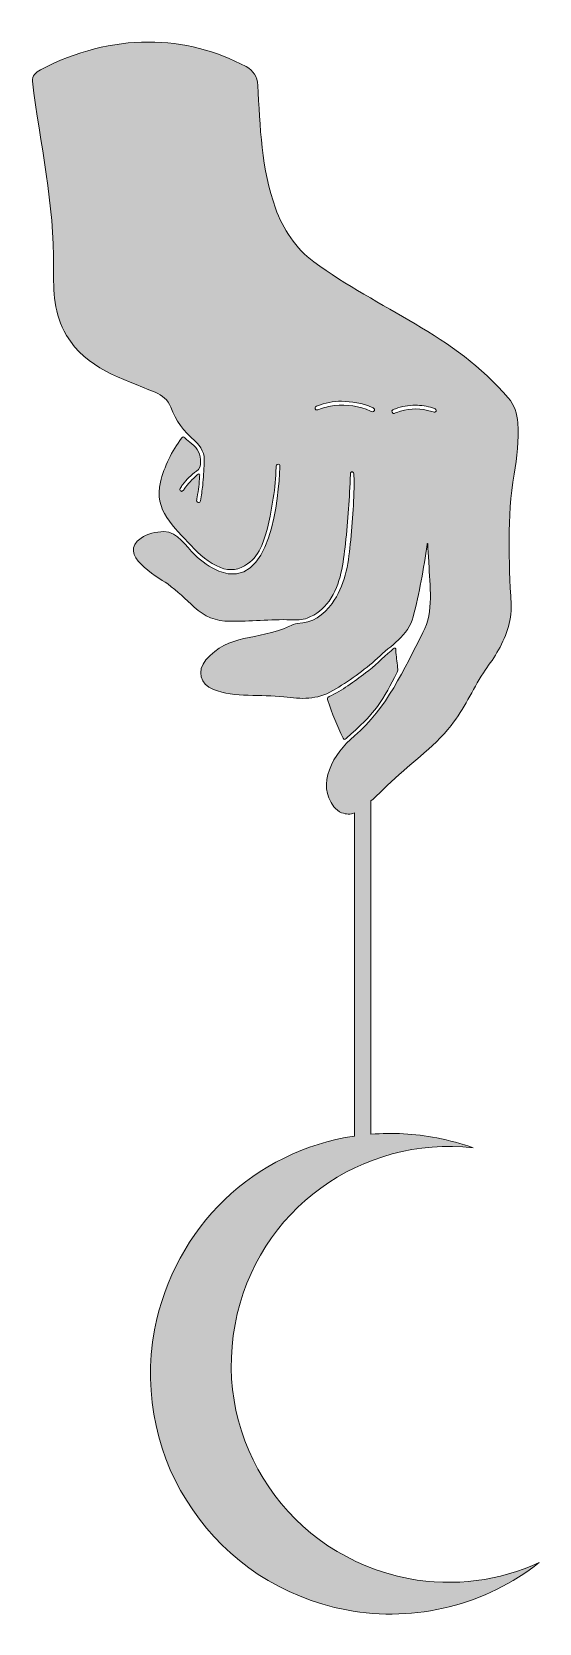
# Model space of a CAD drawing. Header units: inches. Extents: x 4 to 7.9, y -36.6 to -24.5.
import ezdxf

# ---------------------------------------------------------------- set-up
doc = ezdxf.new("R2010")
doc.units = ezdxf.units.IN
doc.header["$MEASUREMENT"] = 0
doc.layers.add('Layer 1', color=7, linetype='Continuous')

msp = doc.modelspace()

# ---------------------------------------------------------------- hatches: boundary and pattern name
at = {"layer": 'Layer 1', "true_color": 0xa16e58}
h = msp.add_hatch(color=35, dxfattribs=at)
h.dxf.hatch_style = 2
edge = h.paths.add_edge_path()
edge.add_spline(control_points=[(6.884, -36.283), (5.973, -36.106), (5.389, -35.242), (5.559, -34.343), (5.725, -33.459), (6.531, -32.901), (7.378, -32.995), (7.289, -32.963), (7.197, -32.938), (7.1, -32.919), (6.929, -32.886), (6.761, -32.878), (6.597, -32.891), (6.597, -32.891), (6.597, -30.347), (6.597, -30.347), (6.639, -30.309), (6.679, -30.27), (6.72, -30.23), (6.881, -30.072), (7.069, -29.949), (7.21, -29.77), (7.31, -29.645), (7.369, -29.501), (7.455, -29.369), (7.489, -29.317), (7.528, -29.269), (7.559, -29.215), (7.624, -29.101), (7.673, -28.982), (7.667, -28.847), (7.65, -28.511), (7.634, -28.186), (7.69, -27.852), (7.712, -27.723), (7.726, -27.593), (7.718, -27.462), (7.713, -27.39), (7.692, -27.326), (7.645, -27.27), (7.237, -26.788), (6.655, -26.594), (6.16, -26.232), (6.023, -26.131), (5.926, -25.981), (5.868, -25.822), (5.761, -25.532), (5.749, -25.191), (5.733, -24.885), (5.729, -24.818), (5.701, -24.773), (5.643, -24.742), (5.2, -24.499), (4.617, -24.476), (4.073, -24.767), (4.038, -24.785), (4.007, -24.813), (4.012, -24.854), (4.07, -25.333), (4.18, -25.788), (4.174, -26.276), (4.171, -26.46), (4.175, -26.63), (4.272, -26.793), (4.422, -27.047), (4.694, -27.12), (4.95, -27.228), (5.003, -27.251), (5.046, -27.284), (5.068, -27.341), (5.107, -27.442), (5.167, -27.529), (5.251, -27.598), (5.304, -27.642), (5.329, -27.699), (5.324, -27.768), (5.32, -27.825), (5.318, -27.881), (5.312, -27.938), (5.308, -27.977), (5.301, -28.016), (5.295, -28.055), (5.293, -28.064), (5.289, -28.071), (5.279, -28.07), (5.267, -28.068), (5.265, -28.059), (5.266, -28.049), (5.267, -28.042), (5.269, -28.035), (5.27, -28.027), (5.28, -27.975), (5.286, -27.922), (5.288, -27.868), (5.289, -27.863), (5.29, -27.854), (5.287, -27.852), (5.281, -27.848), (5.275, -27.855), (5.271, -27.859), (5.234, -27.892), (5.198, -27.926), (5.17, -27.967), (5.168, -27.97), (5.166, -27.974), (5.163, -27.977), (5.158, -27.983), (5.152, -27.987), (5.144, -27.981), (5.137, -27.976), (5.136, -27.969), (5.14, -27.962), (5.146, -27.952), (5.152, -27.942), (5.159, -27.933), (5.189, -27.894), (5.222, -27.857), (5.264, -27.83), (5.291, -27.812), (5.295, -27.791), (5.296, -27.762), (5.298, -27.702), (5.275, -27.656), (5.228, -27.62), (5.209, -27.606), (5.192, -27.591), (5.175, -27.575), (5.164, -27.565), (5.159, -27.567), (5.151, -27.578), (5.077, -27.674), (5.018, -27.797), (4.989, -27.914), (4.936, -28.127), (5.096, -28.258), (5.224, -28.398), (5.287, -28.468), (5.358, -28.529), (5.447, -28.565), (5.521, -28.594), (5.591, -28.584), (5.655, -28.538), (5.704, -28.503), (5.74, -28.454), (5.763, -28.397), (5.809, -28.281), (5.832, -28.159), (5.851, -28.036), (5.864, -27.958), (5.868, -27.879), (5.873, -27.801), (5.873, -27.789), (5.874, -27.775), (5.889, -27.776), (5.904, -27.776), (5.902, -27.79), (5.902, -27.801), (5.892, -28.016), (5.832, -28.758), (5.436, -28.592), (5.366, -28.563), (5.307, -28.52), (5.253, -28.469), (5.181, -28.403), (5.124, -28.291), (5.015, -28.291), (4.957, -28.291), (4.889, -28.308), (4.841, -28.341), (4.659, -28.469), (4.956, -28.628), (5.045, -28.691), (5.119, -28.745), (5.181, -28.808), (5.248, -28.869), (5.325, -28.938), (5.413, -28.976), (5.519, -28.976), (5.674, -28.977), (5.829, -28.959), (5.984, -28.964), (6.026, -28.966), (6.071, -28.967), (6.111, -28.951), (6.179, -28.925), (6.235, -28.881), (6.277, -28.821), (6.369, -28.691), (6.385, -28.534), (6.402, -28.381), (6.421, -28.206), (6.434, -28.031), (6.44, -27.855), (6.44, -27.847), (6.442, -27.838), (6.449, -27.835), (6.461, -27.832), (6.467, -27.848), (6.467, -27.86), (6.472, -28.036), (6.455, -28.211), (6.439, -28.387), (6.425, -28.544), (6.395, -28.709), (6.3, -28.839), (6.234, -28.928), (6.151, -28.99), (6.034, -28.992), (6.02, -28.992), (5.987, -29.008), (5.975, -29.014), (5.725, -29.125), (5.509, -29.068), (5.337, -29.271), (5.266, -29.355), (5.291, -29.455), (5.394, -29.496), (5.558, -29.56), (5.758, -29.532), (5.932, -29.553), (6.065, -29.569), (6.184, -29.577), (6.305, -29.505), (6.427, -29.433), (6.543, -29.353), (6.647, -29.256), (6.748, -29.161), (6.882, -29.085), (6.919, -28.941), (6.965, -28.763), (7.001, -28.572), (7.025, -28.39), (7.026, -28.387), (7.027, -28.384), (7.028, -28.381), (7.029, -28.383), (7.031, -28.386), (7.031, -28.389), (7.029, -28.436), (7.038, -28.482), (7.039, -28.529), (7.045, -28.704), (7.079, -28.9), (6.994, -29.062), (6.847, -29.342), (6.72, -29.641), (6.471, -29.85), (6.386, -29.921), (6.319, -30.004), (6.28, -30.109), (6.242, -30.209), (6.248, -30.303), (6.314, -30.391), (6.33, -30.412), (6.349, -30.428), (6.373, -30.437), (6.408, -30.451), (6.44, -30.45), (6.47, -30.439), (6.47, -30.439), (6.47, -32.905), (6.47, -32.905), (5.713, -33.017), (5.093, -33.596), (4.945, -34.385), (4.758, -35.385), (5.418, -36.337), (6.411, -36.522), (6.944, -36.623), (7.477, -36.479), (7.881, -36.161), (7.58, -36.299), (7.235, -36.348), (6.884, -36.283)], knot_values=[0, 0, 0, 0, 1, 1, 1, 2, 2, 2, 3, 3, 3, 4, 4, 4, 5, 5, 5, 6, 6, 6, 7, 7, 7, 8, 8, 8, 9, 9, 9, 10, 10, 10, 11, 11, 11, 12, 12, 12, 13, 13, 13, 14, 14, 14, 15, 15, 15, 16, 16, 16, 17, 17, 17, 18, 18, 18, 19, 19, 19, 20, 20, 20, 21, 21, 21, 22, 22, 22, 23, 23, 23, 24, 24, 24, 25, 25, 25, 26, 26, 26, 27, 27, 27, 28, 28, 28, 29, 29, 29, 30, 30, 30, 31, 31, 31, 32, 32, 32, 33, 33, 33, 34, 34, 34, 35, 35, 35, 36, 36, 36, 37, 37, 37, 38, 38, 38, 39, 39, 39, 40, 40, 40, 41, 41, 41, 42, 42, 42, 43, 43, 43, 44, 44, 44, 45, 45, 45, 46, 46, 46, 47, 47, 47, 48, 48, 48, 49, 49, 49, 50, 50, 50, 51, 51, 51, 52, 52, 52, 53, 53, 53, 54, 54, 54, 55, 55, 55, 56, 56, 56, 57, 57, 57, 58, 58, 58, 59, 59, 59, 60, 60, 60, 61, 61, 61, 62, 62, 62, 63, 63, 63, 64, 64, 64, 65, 65, 65, 66, 66, 66, 67, 67, 67, 68, 68, 68, 69, 69, 69, 70, 70, 70, 71, 71, 71, 72, 72, 72, 73, 73, 73, 74, 74, 74, 75, 75, 75, 76, 76, 76, 77, 77, 77, 78, 78, 78, 79, 79, 79, 80, 80, 80, 81, 81, 81, 82, 82, 82, 83, 83, 83, 84, 84, 84, 85, 85, 85, 86, 86, 86, 87, 87, 87, 88, 88, 88, 89, 89, 89, 90, 90, 90, 91, 91, 91, 91], degree=3, periodic=1)
edge = h.paths.add_edge_path()
edge.add_spline(control_points=[(6.623, -27.366), (6.617, -27.382), (6.605, -27.375), (6.594, -27.371), (6.506, -27.332), (6.413, -27.319), (6.318, -27.328), (6.276, -27.333), (6.237, -27.346), (6.198, -27.359), (6.188, -27.362), (6.176, -27.368), (6.171, -27.353), (6.166, -27.34), (6.178, -27.335), (6.189, -27.331), (6.246, -27.311), (6.305, -27.296), (6.373, -27.295), (6.448, -27.3), (6.53, -27.307), (6.606, -27.344), (6.615, -27.349), (6.628, -27.352), (6.623, -27.366)], knot_values=[0, 0, 0, 0, 1, 1, 1, 2, 2, 2, 3, 3, 3, 4, 4, 4, 5, 5, 5, 6, 6, 6, 7, 7, 7, 8, 8, 8, 8], degree=3, periodic=1)
edge = h.paths.add_edge_path()
edge.add_spline(control_points=[(7.028, -27.366), (6.949, -27.348), (6.871, -27.351), (6.794, -27.381), (6.783, -27.385), (6.766, -27.399), (6.758, -27.38), (6.751, -27.361), (6.772, -27.359), (6.784, -27.354), (6.832, -27.334), (6.883, -27.328), (6.935, -27.325), (6.98, -27.328), (7.025, -27.333), (7.068, -27.346), (7.073, -27.347), (7.078, -27.349), (7.082, -27.351), (7.091, -27.355), (7.099, -27.361), (7.094, -27.371), (7.091, -27.381), (7.082, -27.38), (7.073, -27.378), (7.058, -27.374), (7.043, -27.37), (7.028, -27.366)], knot_values=[0, 0, 0, 0, 1, 1, 1, 2, 2, 2, 3, 3, 3, 4, 4, 4, 5, 5, 5, 6, 6, 6, 7, 7, 7, 8, 8, 8, 9, 9, 9, 9], degree=3, periodic=1)
h = msp.add_hatch(color=35, dxfattribs=at)
h.dxf.hatch_style = 2
edge = h.paths.add_edge_path()
edge.add_spline(control_points=[(6.407, -29.871), (6.429, -29.85), (6.452, -29.83), (6.475, -29.81), (6.536, -29.753), (6.596, -29.694), (6.646, -29.626), (6.705, -29.547), (6.748, -29.46), (6.792, -29.373), (6.797, -29.362), (6.802, -29.352), (6.803, -29.343), (6.797, -29.299), (6.791, -29.257), (6.788, -29.215), (6.787, -29.203), (6.791, -29.183), (6.781, -29.18), (6.771, -29.176), (6.76, -29.192), (6.75, -29.2), (6.684, -29.256), (6.626, -29.32), (6.556, -29.37), (6.465, -29.435), (6.379, -29.505), (6.277, -29.55), (6.26, -29.558), (6.264, -29.569), (6.268, -29.58), (6.299, -29.679), (6.338, -29.774), (6.384, -29.867), (6.391, -29.882), (6.397, -29.88), (6.407, -29.871)], knot_values=[0, 0, 0, 0, 1, 1, 1, 2, 2, 2, 3, 3, 3, 4, 4, 4, 5, 5, 5, 6, 6, 6, 7, 7, 7, 8, 8, 8, 9, 9, 9, 10, 10, 10, 11, 11, 11, 12, 12, 12, 12], degree=3, periodic=1)

# ---------------------------------------------------------------- linework, layer by layer
at = {"layer": 'Layer 1', "lineweight": 0}
for points, knots in [([(6.884, -36.283), (5.973, -36.106), (5.389, -35.242), (5.559, -34.343), (5.725, -33.459), (6.531, -32.901), (7.378, -32.995), (7.289, -32.963), (7.197, -32.938), (7.1, -32.919), (6.929, -32.886), (6.761, -32.878), (6.597, -32.891), (6.597, -32.891), (6.597, -30.347), (6.597, -30.347), (6.639, -30.309), (6.679, -30.27), (6.72, -30.23), (6.881, -30.072), (7.069, -29.949), (7.21, -29.77), (7.31, -29.645), (7.369, -29.501), (7.455, -29.369), (7.489, -29.317), (7.528, -29.269), (7.559, -29.215), (7.624, -29.101), (7.673, -28.982), (7.667, -28.847), (7.65, -28.511), (7.634, -28.186), (7.69, -27.852), (7.712, -27.723), (7.726, -27.593), (7.718, -27.462), (7.713, -27.39), (7.692, -27.326), (7.645, -27.27), (7.237, -26.788), (6.655, -26.594), (6.16, -26.232), (6.023, -26.131), (5.926, -25.981), (5.868, -25.822), (5.761, -25.532), (5.749, -25.191), (5.733, -24.885), (5.729, -24.818), (5.701, -24.773), (5.643, -24.742), (5.2, -24.499), (4.617, -24.476), (4.073, -24.767), (4.038, -24.785), (4.007, -24.813), (4.012, -24.854), (4.07, -25.333), (4.18, -25.788), (4.174, -26.276), (4.171, -26.46), (4.175, -26.63), (4.272, -26.793), (4.422, -27.047), (4.694, -27.12), (4.95, -27.228), (5.003, -27.251), (5.046, -27.284), (5.068, -27.341), (5.107, -27.442), (5.167, -27.529), (5.251, -27.598), (5.304, -27.642), (5.329, -27.699), (5.324, -27.768), (5.32, -27.825), (5.318, -27.881), (5.312, -27.938), (5.308, -27.977), (5.301, -28.016), (5.295, -28.055), (5.293, -28.064), (5.289, -28.071), (5.279, -28.07), (5.267, -28.068), (5.265, -28.059), (5.266, -28.049), (5.267, -28.042), (5.269, -28.035), (5.27, -28.027), (5.28, -27.975), (5.286, -27.922), (5.288, -27.868), (5.289, -27.863), (5.29, -27.854), (5.287, -27.852), (5.281, -27.848), (5.275, -27.855), (5.271, -27.859), (5.234, -27.892), (5.198, -27.926), (5.17, -27.967), (5.168, -27.97), (5.166, -27.974), (5.163, -27.977), (5.158, -27.983), (5.152, -27.987), (5.144, -27.981), (5.137, -27.976), (5.136, -27.969), (5.14, -27.962), (5.146, -27.952), (5.152, -27.942), (5.159, -27.933), (5.189, -27.894), (5.222, -27.857), (5.264, -27.83), (5.291, -27.812), (5.295, -27.791), (5.296, -27.762), (5.298, -27.702), (5.275, -27.656), (5.228, -27.62), (5.209, -27.606), (5.192, -27.591), (5.175, -27.575), (5.164, -27.565), (5.159, -27.567), (5.151, -27.578), (5.077, -27.674), (5.018, -27.797), (4.989, -27.914), (4.936, -28.127), (5.096, -28.258), (5.224, -28.398), (5.287, -28.468), (5.358, -28.529), (5.447, -28.565), (5.521, -28.594), (5.591, -28.584), (5.655, -28.538), (5.704, -28.503), (5.74, -28.454), (5.763, -28.397), (5.809, -28.281), (5.832, -28.159), (5.851, -28.036), (5.864, -27.958), (5.868, -27.879), (5.873, -27.801), (5.873, -27.789), (5.874, -27.775), (5.889, -27.776), (5.904, -27.776), (5.902, -27.79), (5.902, -27.801), (5.892, -28.016), (5.832, -28.758), (5.436, -28.592), (5.366, -28.563), (5.307, -28.52), (5.253, -28.469), (5.181, -28.403), (5.124, -28.291), (5.015, -28.291), (4.957, -28.291), (4.889, -28.308), (4.841, -28.341), (4.659, -28.469), (4.956, -28.628), (5.045, -28.691), (5.119, -28.745), (5.181, -28.808), (5.248, -28.869), (5.325, -28.938), (5.413, -28.976), (5.519, -28.976), (5.674, -28.977), (5.829, -28.959), (5.984, -28.964), (6.026, -28.966), (6.071, -28.967), (6.111, -28.951), (6.179, -28.925), (6.235, -28.881), (6.277, -28.821), (6.369, -28.691), (6.385, -28.534), (6.402, -28.381), (6.421, -28.206), (6.434, -28.031), (6.44, -27.855), (6.44, -27.847), (6.442, -27.838), (6.449, -27.835), (6.461, -27.832), (6.467, -27.848), (6.467, -27.86), (6.472, -28.036), (6.455, -28.211), (6.439, -28.387), (6.425, -28.544), (6.395, -28.709), (6.3, -28.839), (6.234, -28.928), (6.151, -28.99), (6.034, -28.992), (6.02, -28.992), (5.987, -29.008), (5.975, -29.014), (5.725, -29.125), (5.509, -29.068), (5.337, -29.271), (5.266, -29.355), (5.291, -29.455), (5.394, -29.496), (5.558, -29.56), (5.758, -29.532), (5.932, -29.553), (6.065, -29.569), (6.184, -29.577), (6.305, -29.505), (6.427, -29.433), (6.543, -29.353), (6.647, -29.256), (6.748, -29.161), (6.882, -29.085), (6.919, -28.941), (6.965, -28.763), (7.001, -28.572), (7.025, -28.39), (7.026, -28.387), (7.027, -28.384), (7.028, -28.381), (7.029, -28.383), (7.031, -28.386), (7.031, -28.389), (7.029, -28.436), (7.038, -28.482), (7.039, -28.529), (7.045, -28.704), (7.079, -28.9), (6.994, -29.062), (6.847, -29.342), (6.72, -29.641), (6.471, -29.85), (6.386, -29.921), (6.319, -30.004), (6.28, -30.109), (6.242, -30.209), (6.248, -30.303), (6.314, -30.391), (6.33, -30.412), (6.349, -30.428), (6.373, -30.437), (6.408, -30.451), (6.44, -30.45), (6.47, -30.439), (6.47, -30.439), (6.47, -32.905), (6.47, -32.905), (5.713, -33.017), (5.093, -33.596), (4.945, -34.385), (4.758, -35.385), (5.418, -36.337), (6.411, -36.522), (6.944, -36.623), (7.477, -36.479), (7.881, -36.161), (7.58, -36.299), (7.235, -36.348), (6.884, -36.283)], [0, 0, 0, 0, 1, 1, 1, 2, 2, 2, 3, 3, 3, 4, 4, 4, 5, 5, 5, 6, 6, 6, 7, 7, 7, 8, 8, 8, 9, 9, 9, 10, 10, 10, 11, 11, 11, 12, 12, 12, 13, 13, 13, 14, 14, 14, 15, 15, 15, 16, 16, 16, 17, 17, 17, 18, 18, 18, 19, 19, 19, 20, 20, 20, 21, 21, 21, 22, 22, 22, 23, 23, 23, 24, 24, 24, 25, 25, 25, 26, 26, 26, 27, 27, 27, 28, 28, 28, 29, 29, 29, 30, 30, 30, 31, 31, 31, 32, 32, 32, 33, 33, 33, 34, 34, 34, 35, 35, 35, 36, 36, 36, 37, 37, 37, 38, 38, 38, 39, 39, 39, 40, 40, 40, 41, 41, 41, 42, 42, 42, 43, 43, 43, 44, 44, 44, 45, 45, 45, 46, 46, 46, 47, 47, 47, 48, 48, 48, 49, 49, 49, 50, 50, 50, 51, 51, 51, 52, 52, 52, 53, 53, 53, 54, 54, 54, 55, 55, 55, 56, 56, 56, 57, 57, 57, 58, 58, 58, 59, 59, 59, 60, 60, 60, 61, 61, 61, 62, 62, 62, 63, 63, 63, 64, 64, 64, 65, 65, 65, 66, 66, 66, 67, 67, 67, 68, 68, 68, 69, 69, 69, 70, 70, 70, 71, 71, 71, 72, 72, 72, 73, 73, 73, 74, 74, 74, 75, 75, 75, 76, 76, 76, 77, 77, 77, 78, 78, 78, 79, 79, 79, 80, 80, 80, 81, 81, 81, 82, 82, 82, 83, 83, 83, 84, 84, 84, 85, 85, 85, 86, 86, 86, 87, 87, 87, 88, 88, 88, 89, 89, 89, 90, 90, 90, 91, 91, 91, 91]), ([(6.623, -27.366), (6.617, -27.382), (6.605, -27.375), (6.594, -27.371), (6.506, -27.332), (6.413, -27.319), (6.318, -27.328), (6.276, -27.333), (6.237, -27.346), (6.198, -27.359), (6.188, -27.362), (6.176, -27.368), (6.171, -27.353), (6.166, -27.34), (6.178, -27.335), (6.189, -27.331), (6.246, -27.311), (6.305, -27.296), (6.373, -27.295), (6.448, -27.3), (6.53, -27.307), (6.606, -27.344), (6.615, -27.349), (6.628, -27.352), (6.623, -27.366)], [0, 0, 0, 0, 1, 1, 1, 2, 2, 2, 3, 3, 3, 4, 4, 4, 5, 5, 5, 6, 6, 6, 7, 7, 7, 8, 8, 8, 8]), ([(7.028, -27.366), (6.949, -27.348), (6.871, -27.351), (6.794, -27.381), (6.783, -27.385), (6.766, -27.399), (6.758, -27.38), (6.751, -27.361), (6.772, -27.359), (6.784, -27.354), (6.832, -27.334), (6.883, -27.328), (6.935, -27.325), (6.98, -27.328), (7.025, -27.333), (7.068, -27.346), (7.073, -27.347), (7.078, -27.349), (7.082, -27.351), (7.091, -27.355), (7.099, -27.361), (7.094, -27.371), (7.091, -27.381), (7.082, -27.38), (7.073, -27.378), (7.058, -27.374), (7.043, -27.37), (7.028, -27.366)], [0, 0, 0, 0, 1, 1, 1, 2, 2, 2, 3, 3, 3, 4, 4, 4, 5, 5, 5, 6, 6, 6, 7, 7, 7, 8, 8, 8, 9, 9, 9, 9]), ([(6.407, -29.871), (6.429, -29.85), (6.452, -29.83), (6.475, -29.81), (6.536, -29.753), (6.596, -29.694), (6.646, -29.626), (6.705, -29.547), (6.748, -29.46), (6.792, -29.373), (6.797, -29.362), (6.802, -29.352), (6.803, -29.343), (6.797, -29.299), (6.791, -29.257), (6.788, -29.215), (6.787, -29.203), (6.791, -29.183), (6.781, -29.18), (6.771, -29.176), (6.76, -29.192), (6.75, -29.2), (6.684, -29.256), (6.626, -29.32), (6.556, -29.37), (6.465, -29.435), (6.379, -29.505), (6.277, -29.55), (6.26, -29.558), (6.264, -29.569), (6.268, -29.58), (6.299, -29.679), (6.338, -29.774), (6.384, -29.867), (6.391, -29.882), (6.397, -29.88), (6.407, -29.871)], [0, 0, 0, 0, 1, 1, 1, 2, 2, 2, 3, 3, 3, 4, 4, 4, 5, 5, 5, 6, 6, 6, 7, 7, 7, 8, 8, 8, 9, 9, 9, 10, 10, 10, 11, 11, 11, 12, 12, 12, 12])]:
    msp.add_open_spline(points, degree=3, knots=knots, dxfattribs=at)

doc.saveas('drawing.dxf')
